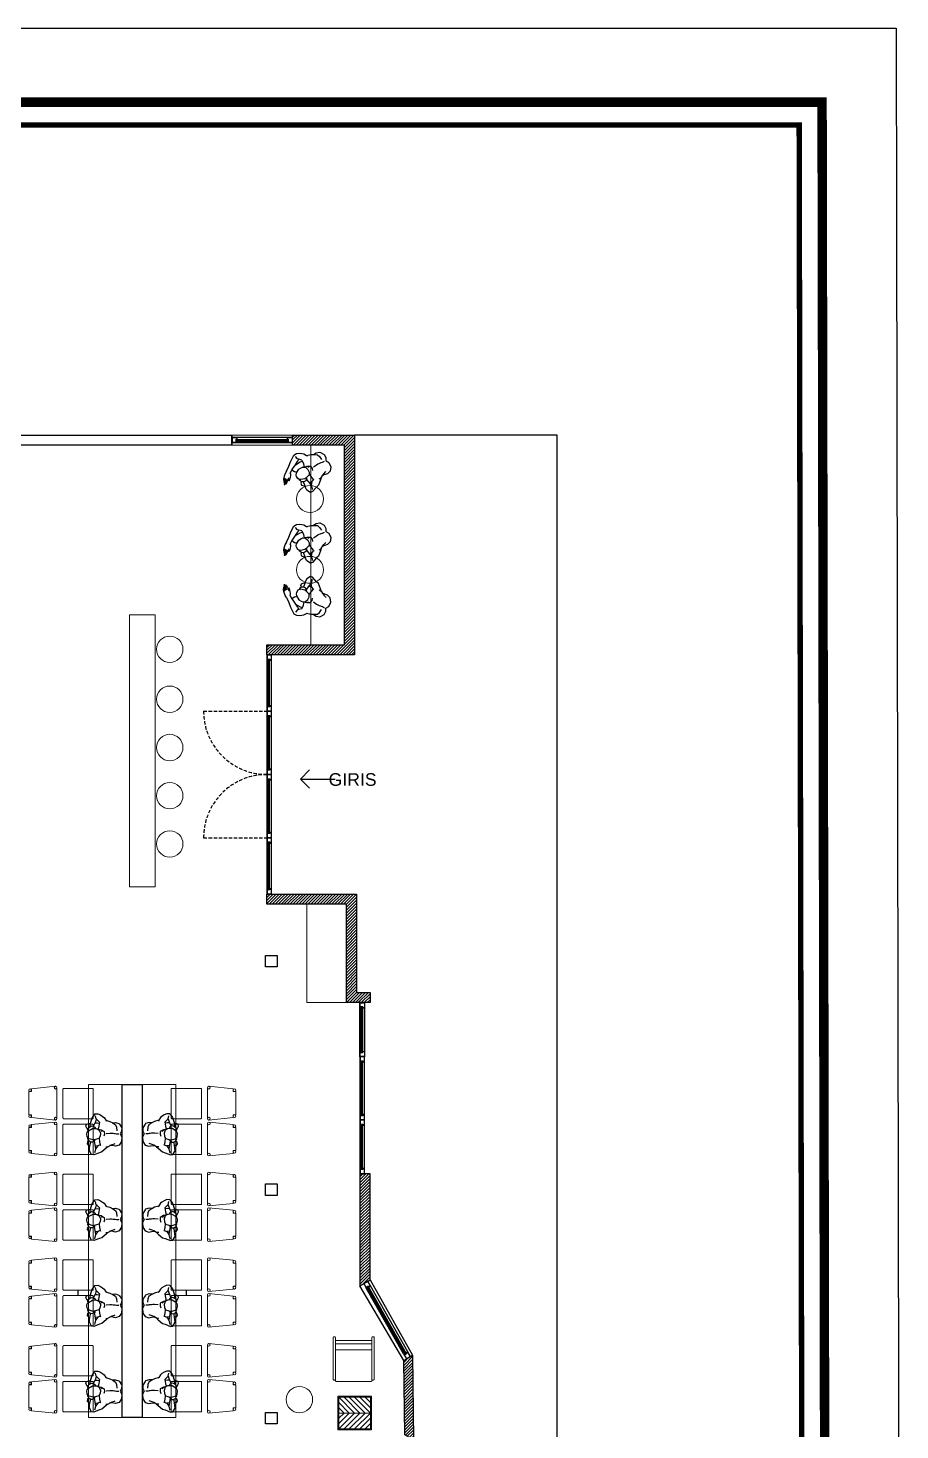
# Model space of a CAD drawing. Header units: centimetres. Extents: x 131563 to 145359, y 24878 to 28066.
# Drawn here: x 136981 to 138275, y 25986 to 28066 of the extents above; entities that cross this region are included whole.
import ezdxf

# ---------------------------------------------------------------- set-up
doc = ezdxf.new("R2010")
doc.units = ezdxf.units.CM
doc.header["$LTSCALE"] = 10
doc.header["$MEASUREMENT"] = 0
doc.linetypes.add('DASHED', pattern=[0.75, 0.5, -0.25])
for name, color, linetype in [('141125_RT1$0$xref_4_vitrin_kaplama$0$2DCAM', 4, 'Continuous'), ('141125_RT1$0$xref_4_vitrin_kaplama$0$2DKONST2', 253, 'Continuous'), ('LP-DIMENSION_INT_100', 51, 'Continuous'), ('S2000-002 Çizgi', 7, 'Continuous'), ('SD-YAZI', 233, 'Continuous'), ('wall', 255, 'Continuous')]:
    doc.layers.add(name, color=color, linetype=linetype)
for name, color, linetype, lineweight in [('ARK_AHŞAP', 45, 'Continuous', 15), ('ARK_METAL', 252, 'Continuous', 15), ('Auto-Antet', 7, 'Continuous', 18), ('tefriş', 45, 'Continuous', 18)]:
    doc.layers.add(name, color=color, linetype=linetype, lineweight=lineweight)
doc.styles.get("Standard").update_dxf_attribs({"font": 'arial.ttf'})
pattern_1 = [(45, (7891.8614, 0), (-2.20970869, 2.20970869), [])]

# ---------------------------------------------------------------- blocks, each defined once
blk = doc.blocks.new('insanplanoturan2')
for p, q in [((-4.3, 28), (-8.1, 30.2)), ((-1.5, 25.7), (-5.3, 20.4)), ((-3.6, 26.9), (-4.3, 28)), ((1.1, 27.4), (-1.5, 25.7)), ((3.3, 27.8), (1.1, 27.4)), ((7, 27.1), (3.3, 27.8)), ((8.6, 26), (7, 27.1)), ((10.1, 23.6), (8.6, 26)), ((10.2, 25.9), (9.3, 25.7)), ((9.3, 25.7), (9.6, 24.5)), ((11.4, 17.6), (10.1, 23.6)), ((11.6, 25.2), (10.2, 25.9)), ((13.4, 24.1), (11.6, 25.2)), ((13.2, 24.2), (15, 25.8)), ((15, 20.9), (13.4, 24.1)), ((14.5, 17.8), (15, 20.9)), ((16.3, 21.5), (14.7, 21.5)), ((15, 25.8), (17.9, 26.1)), ((15, 20.9), (15, 20.9)), ((20.1, 21.8), (16.3, 21.5)), ((17.9, 26.1), (20.4, 23.5)), ((23.7, 22.2), (20.1, 21.8)), ((20.4, 23.5), (20.2, 21.8)), ((27.8, 21.9), (23.7, 22.2)), ((33.1, 18.4), (27.8, 21.9)), ((-27.3, 18.7), (-27.9, 14.4)), ((-27.9, 14.4), (-26.5, 10.2)), ((-27.3, 18.7), (-27.3, 18.7)), ((-26.5, 10.2), (-24.7, 7)), ((-24.7, 7), (-23.1, 4.5)), ((-20, 15.9), (-24.5, 17.3)), ((-23.1, 4.5), (-19.4, 1.7)), ((-18.8, 14.3), (-20, 15.9)), ((-19.4, 1.7), (-18.3, 0.6)), ((-19.3, 1.6), (-18, -4.7)), ((-15.7, 10.7), (-18.8, 14.3)), ((-15.7, 10.7), (-9.9, 11)), ((-14, 17.3), (-14.4, 14.2)), ((-14.4, 14.2), (-14.1, 10.9)), ((-9.9, 11), (-5.1, 11.6)), ((-5.3, 20.4), (-5.8, 16.4)), ((-5.8, 16.4), (-5.8, 13.5)), ((-5.8, 14.5), (-5.5, 12.7)), ((-5.8, 13.5), (-4.1, 10.1)), ((-5.5, 12.7), (-4.9, 10.3)), ((-4.9, 10.3), (-4.5, 7.8)), ((-4.5, 7.8), (-2.1, 5.5)), ((-4.5, 7.8), (-4.5, 7.3)), ((-4.5, 7.3), (-2.4, 2.5)), ((-4.1, 10.1), (0.4, 8)), ((-2.4, 2.5), (1.6, 1.8)), ((0.4, 8), (4.7, 8.1)), ((1.6, 1.8), (4.6, 2.7)), ((4.7, 8.1), (8.4, 9.4)), ((8.3, 9.1), (13.3, 8.1)), ((8.4, 9.4), (11, 16.1)), ((11.4, 15), (10.6, 15.2)), ((11, 16.1), (11.4, 17.6)), ((11.4, 15), (12.6, 15.8)), ((12.6, 15.8), (13, 16.7)), ((12.9, 16.1), (20.7, 13.9)), ((13, 16.7), (14.5, 17.8)), ((13.3, 8.1), (17.6, 6.8)), ((17.6, 6.8), (19.3, 10.2)), ((17.6, 6.8), (18.6, 6.3)), ((19.3, 14.3), (19.3, 10.2)), ((19.3, 10.2), (24.2, 13.1)), ((20.7, 13.9), (24.2, 13.1)), ((22, -2.6), (28, 3.2)), ((24.2, 13.1), (28.6, 13.7)), ((28, 3.2), (29.4, 7)), ((28.6, 13.7), (30.4, 14.2)), ((29.4, 7), (33.3, 14.9)), ((33.3, 14.9), (33.1, 18.4)), ((-18, -4.7), (-16.2, -9.1)), ((-16.6, -8.2), (-17.3, -12.8)), ((-17.3, -12.8), (-16.1, -18.2)), ((-16.2, -9.1), (-14, -13.4)), ((-16.1, -18.2), (-15.3, -19.1)), ((-15.3, -19.1), (-10.3, -23)), ((-14, -13.4), (-10.4, -15.1)), ((-10.4, -15.1), (-5.2, -16.3)), ((-0.8, -6.1), (-1.2, -8.6)), ((-1.2, -8.6), (-1, -10.8)), ((-1, -10.8), (-1, -12.7)), ((-1, -12.7), (-1, -14.1)), ((-1, -14.1), (-0.7, -15.8)), ((-0.7, -15.8), (-1, -19.2)), ((0.1, -0.8), (-0.8, -6.1)), ((14.2, -14.2), (13.8, -15.3)), ((15.6, -11.1), (14.2, -14.2)), ((16.8, -8.8), (15.6, -11.1)), ((15.7, -21.3), (17.9, -16.1)), ((19.5, -4.9), (16.8, -8.8)), ((17.2, -10.3), (17.5, -7.8)), ((17.9, -16.1), (17.2, -10.3)), ((20, -1.6), (19.5, -4.9)), ((19.5, -4.9), (22, -2.6)), ((-10.3, -23), (-5, -23.1)), ((-5, -23.1), (-1.2, -21.4)), ((-1.2, -21.4), (3.1, -24.4)), ((3.1, -24.4), (10.1, -24.5)), ((10.1, -24.5), (15.7, -21.3))]:
    blk.add_line(p, q)
for points in [[(-27.3, 18.7), (-21.8, 22.3), (-14.1, 24.1), (-7.3, 24.6)], [(-8.1, 30.2), (-10.9, 29.7), (-12.2, 26.3), (-12.6, 24.2)], [(-1.5, 25.7), (-2.5, 27), (-5.4, 26.7), (-7.3, 24.6), (-9.2, 21.9), (-8.9, 19.2), (-7.3, 16.5), (-5.8, 16.4)], [(-20, 15.9), (-15.5, 16.7), (-9.5, 19.1), (-8.9, 19.2)]]:
    blk.add_lwpolyline(points)
blk = doc.blocks.new('xccxc')
at = {"rotation": 180}
blk.add_blockref('insanplanoturan2', (220488.9, -31825.1), dxfattribs=at)
blk = doc.blocks.new('dada')
for p, q in [((219967.8, -31810.1), (219965.6, -31815.3)), ((219965.6, -31815.3), (219966.3, -31821)), ((219973.4, -31806.9), (219967.8, -31810.1)), ((219967.9, -31820.3), (219969.4, -31817.1)), ((219969.4, -31817.1), (219969.8, -31816.1)), ((219980.5, -31807), (219973.4, -31806.9)), ((219984.7, -31810), (219980.5, -31807)), ((219984.3, -31815.6), (219984.6, -31812.1)), ((219984.6, -31817.3), (219984.3, -31815.6)), ((219984.6, -31818.7), (219984.6, -31817.3)), ((219984.6, -31820.5), (219984.6, -31818.7)), ((219988.6, -31808.2), (219984.7, -31810)), ((219993.9, -31808.4), (219988.6, -31808.2)), ((219994, -31816.3), (219988.8, -31815.1)), ((219998.9, -31812.3), (219993.9, -31808.4)), ((219997.6, -31817.9), (219994, -31816.3)), ((219999.7, -31822.2), (219997.6, -31817.9)), ((219999.7, -31813.2), (219998.9, -31812.3)), ((220000.9, -31818.5), (219999.7, -31813.2)), ((220000.2, -31823.1), (220000.9, -31818.5)), ((219954.2, -31838.4), (219950.3, -31846.2)), ((219955.5, -31834.6), (219954.2, -31838.4)), ((219961.5, -31828.8), (219955.5, -31834.6)), ((219964.1, -31826.5), (219961.5, -31828.8)), ((219963.6, -31829.8), (219964.1, -31826.5)), ((219964.1, -31826.5), (219966.7, -31822.6)), ((219965.9, -31838.1), (219964.3, -31841.6)), ((219965.9, -31838.1), (219965, -31837.7)), ((219970.3, -31839.5), (219965.9, -31838.1)), ((219966.3, -31821), (219966.1, -31823.5)), ((219966.7, -31822.6), (219967.9, -31820.3)), ((219975.3, -31840.4), (219970.3, -31839.5)), ((219978.8, -31839.4), (219975.1, -31840.7)), ((219983.2, -31839.4), (219978.8, -31839.4)), ((219982, -31833.1), (219978.9, -31834)), ((219985.9, -31833.9), (219982, -31833.1)), ((219987.6, -31841.5), (219983.2, -31839.4)), ((219983.4, -31830.6), (219984.4, -31825.3)), ((219984.4, -31825.3), (219984.7, -31822.8)), ((219984.7, -31822.8), (219984.6, -31820.5)), ((219988.1, -31839.2), (219985.7, -31836.9)), ((219988, -31838.6), (219985.9, -31833.9)), ((219988.1, -31839.2), (219988, -31838.6)), ((219988.5, -31841.6), (219988.1, -31839.2)), ((220001.6, -31826.6), (219999.7, -31822.2)), ((220002.8, -31833), (220001.6, -31826.6)), ((220002.9, -31833.1), (220001.9, -31831.9)), ((220006.7, -31835.8), (220002.9, -31833.1)), ((220008.3, -31838.4), (220006.7, -31835.8)), ((220010.1, -31841.6), (220008.3, -31838.4)), ((219950.3, -31846.2), (219950.4, -31849.8)), ((219950.4, -31849.8), (219955.8, -31853.3)), ((219954.9, -31845.1), (219953.1, -31845.6)), ((219959.4, -31844.5), (219954.9, -31845.1)), ((219955.8, -31853.3), (219959.9, -31853.5)), ((219964.3, -31841.6), (219959.4, -31844.5)), ((219962.8, -31845.2), (219959.4, -31844.5)), ((219959.9, -31853.5), (219963.5, -31853.2)), ((219970.6, -31847.5), (219962.8, -31845.2)), ((219963.2, -31854.8), (219963.4, -31853.2)), ((219965.6, -31857.5), (219963.2, -31854.8)), ((219963.5, -31853.2), (219967.3, -31852.8)), ((219964.2, -31845.6), (219964.3, -31841.6)), ((219968.5, -31857.1), (219965.6, -31857.5)), ((219967.3, -31852.8), (219968.8, -31852.9)), ((219970.3, -31855.5), (219968.5, -31857.1)), ((219969.1, -31849.2), (219968.6, -31852.2)), ((219968.6, -31852.2), (219970.2, -31855.4)), ((219968.6, -31852.2), (219968.6, -31852.2)), ((219970.6, -31848), (219969.1, -31849.2)), ((219970.2, -31855.4), (219972, -31856.6)), ((219971, -31847.2), (219970.6, -31848)), ((219972.2, -31846.3), (219971, -31847.2)), ((219972, -31856.6), (219973.4, -31857.2)), ((219972.2, -31846.3), (219972.9, -31846.5)), ((219972.6, -31847.5), (219972.2, -31849)), ((219972.2, -31849), (219973.4, -31855)), ((219975.1, -31840.7), (219972.6, -31847.5)), ((219973.4, -31855), (219974.9, -31857.4)), ((219973.4, -31857.2), (219974.3, -31857.1)), ((219974.3, -31857.1), (219974, -31855.9)), ((219974.9, -31857.4), (219976.6, -31858.5)), ((219976.6, -31858.5), (219980.3, -31859.2)), ((219980.3, -31859.2), (219982.4, -31858.8)), ((219982.4, -31858.8), (219985.1, -31857.1)), ((219985.1, -31857.1), (219988.9, -31851.8)), ((219985.8, -31856.2), (219987.9, -31859.4)), ((219989.4, -31844.9), (219987.6, -31841.5)), ((219987.9, -31859.4), (219991.6, -31861.6)), ((219989.1, -31844.1), (219988.5, -31841.6)), ((219993.5, -31842.3), (219988.6, -31843)), ((219988.9, -31851.8), (219989.4, -31847.8)), ((219989.4, -31845.9), (219989.1, -31844.1)), ((219989.4, -31847.8), (219989.4, -31844.9)), ((219991.6, -31861.6), (219993.2, -31859.7)), ((219993.2, -31859.7), (219997, -31853.7)), ((219999.3, -31842.1), (219993.5, -31842.3)), ((219997, -31853.7), (219997.9, -31845.6)), ((219997, -31853.7), (220000, -31849)), ((219997.9, -31845.6), (219997.6, -31842.2)), ((219998.7, -31863.7), (220003.7, -31858.5)), ((219999.3, -31842.1), (220002.3, -31845.7)), ((220000, -31849), (220002.3, -31845.7)), ((220002.3, -31845.7), (220003.5, -31847.3)), ((220003.5, -31847.3), (220008, -31848.7)), ((220003.7, -31858.5), (220007.4, -31854.5)), ((220007.4, -31854.5), (220010.8, -31850.1)), ((220011.5, -31845.8), (220010.1, -31841.6)), ((220010.8, -31850.1), (220011.5, -31845.8)), ((220010.8, -31850.1), (220010.8, -31850.1)), ((219976.3, -31878.1), (219976.7, -31876.9)), ((219976.4, -31878.4), (219976.3, -31878.1)), ((219976.8, -31878.5), (219976.4, -31878.4)), ((219976.5, -31879.8), (219978.1, -31877.9)), ((219976.6, -31880.4), (219976.5, -31879.8)), ((219976.9, -31880.6), (219976.6, -31880.4)), ((219976.7, -31876.9), (219977.5, -31876.1)), ((219977.9, -31877.8), (219976.8, -31878.5)), ((219979.2, -31879.3), (219976.9, -31880.6)), ((219977.5, -31876.1), (219978.5, -31875)), ((219978.7, -31877), (219977.9, -31877.8)), ((219978.1, -31877.9), (219979, -31877.2)), ((219978.5, -31875), (219979.2, -31874.4)), ((219980.1, -31875.8), (219978.7, -31877)), ((219980.1, -31870.4), (219978.8, -31871.8)), ((219978.8, -31871.8), (219978.9, -31872.1)), ((219978.9, -31872.1), (219979.2, -31872.2)), ((219979, -31877.2), (219980.3, -31876.2)), ((219979.2, -31872.2), (219981.2, -31871.8)), ((219979.2, -31874.4), (219980.3, -31873.4)), ((219981, -31877.7), (219979.2, -31879.3)), ((219981.2, -31878.6), (219979.2, -31879.3)), ((219979.4, -31879.5), (219979.2, -31879.3)), ((219981, -31879.2), (219979.4, -31879.5)), ((219981, -31869.8), (219980.1, -31870.4)), ((219982.1, -31874.4), (219980.1, -31875.8)), ((219980.3, -31873.4), (219981.5, -31872.2)), ((219980.3, -31876.2), (219981.3, -31875.3)), ((219983.2, -31868.1), (219981, -31869.8)), ((219982.2, -31876.8), (219981, -31877.7)), ((219984.3, -31878.3), (219981, -31879.2)), ((219981.2, -31871.8), (219982.2, -31871.3)), ((219983.5, -31877.4), (219981.2, -31878.6)), ((219981.3, -31875.3), (219982.2, -31874.6)), ((219981.5, -31872.2), (219982.2, -31871.3)), ((219982.2, -31874.6), (219982.1, -31874.4)), ((219982.2, -31871.3), (219982.7, -31870.2)), ((219982.2, -31874.6), (219983.9, -31875.9)), ((219982.2, -31876.8), (219983.9, -31875.9)), ((219984.9, -31866.8), (219983.2, -31868.1)), ((219985.2, -31876.8), (219983.5, -31877.4)), ((219983.9, -31875.9), (219986.7, -31877.1)), ((219986.7, -31877.1), (219984.3, -31878.3)), ((219986.8, -31865.9), (219984.9, -31866.8)), ((219986, -31876.8), (219985.2, -31876.8)), ((219987.9, -31875.9), (219986.7, -31877.1)), ((219988.6, -31865.9), (219986.8, -31865.9)), ((219991.2, -31872.7), (219987.9, -31875.9)), ((219988.6, -31865.9), (219991.6, -31861.6)), ((219993.3, -31869.5), (219991.2, -31872.7)), ((219993.3, -31869.5), (219998.7, -31863.7))]:
    blk.add_line(p, q)

msp = doc.modelspace()

# ---------------------------------------------------------------- hatches: boundary and pattern name
at = {"layer": 'LP-DIMENSION_INT_100'}
h = msp.add_hatch(dxfattribs=at)
h.set_pattern_fill('ANSI31', color=252, scale=25)
h.set_pattern_definition(pattern_1)
h.paths.add_polyline_path([(137373.6, 27447.2), (137373.6, 27462.2), (137465.6, 27462.2), (137465.6, 27136.2), (137335.6, 27136.2), (137335.6, 27151.2), (137450.6, 27151.2), (137450.6, 27447.2)])
h = msp.add_hatch(dxfattribs=at)
h.set_pattern_fill('ANSI31', color=252, scale=25)
h.set_pattern_definition(pattern_1)
h.paths.add_polyline_path([(137335.6, 26781.2), (137468.6, 26781.2), (137468.6, 26635.2), (137488.6, 26635.2), (137488.6, 26620.2), (137453.6, 26620.2), (137453.6, 26766.2), (137335.6, 26766.2)])
h = msp.add_hatch(dxfattribs=at)
h.set_pattern_fill('ANSI31', color=252, scale=25)
h.set_pattern_definition(pattern_1)
h.paths.add_polyline_path([(137488.6, 26366.2), (137473.6, 26366.2), (137473.6, 26200.2), (137488.6, 26209)])
h = msp.add_hatch(dxfattribs=at)
h.set_pattern_fill('ANSI31', color=252, scale=25)
h.set_pattern_definition(pattern_1)
h.paths.add_polyline_path([(137540.1, 25979), (137539, 26089.5), (137551.8, 26097.2), (137553.2, 25971.7)])

# ---------------------------------------------------------------- linework, layer by layer
for p, q in [((137055.4, 26185.6, 0), (137055.4, 26193.6, 0)), ((137216.1, 26185.6, 0), (137216.1, 26193.6, 0))]:
    msp.add_line(p, q)
msp.add_lwpolyline([(135105.2, 28066), (138269.5, 28066), (138275.1, 24878.1), (135110.8, 24878.1)], close=True)
at = {"layer": '141125_RT1$0$xref_4_vitrin_kaplama$0$2DCAM'}
for p, q in [((137365.6, 27458.4), (137291.6, 27458.4)), ((137291.9, 27451.4), (137365.3, 27451.4)), ((137335.6, 27127.9), (137335.6, 27061)), ((137342.6, 27060.7), (137342.6, 27128.2)), ((137335.6, 27044.4), (137335.6, 26967)), ((137342.6, 26966.7), (137342.6, 27044.7)), ((137335.6, 26950.4), (137335.6, 26873)), ((137342.6, 26872.7), (137342.6, 26950.7)), ((137335.6, 26856.6), (137335.6, 26789.5)), ((137342.6, 26789.2), (137342.6, 26856.9)), ((137473.6, 26548.2), (137473.6, 26611.9)), ((137480.6, 26612.2), (137480.6, 26547.9)), ((137473.6, 26531.9), (137473.6, 26454.5)), ((137480.6, 26454.2), (137480.6, 26532.2)), ((137473.6, 26438.1), (137473.6, 26374.5)), ((137480.6, 26374.2), (137480.6, 26438.4)), ((137538.5, 26099), (137483.1, 26196.9)), ((137544.8, 26102.2), (137489.3, 26200.1))]:
    msp.add_line(p, q, dxfattribs=at)
for points in [[(137367, 27455.1), (137290.2, 27455.1)], [(137290.2, 27452.9), (137291.2, 27452.9), (137291.2, 27454.5), (137290.2, 27454.5)], [(137290.2, 27454.5), (137367, 27454.5)], [(137367, 27452.3), (137290.2, 27452.3), (137290.2, 27452.9), (137367, 27452.9)], [(137367, 27454.5), (137366, 27454.5), (137366, 27452.9), (137367, 27452.9)], [(137336.5, 27059.3), (137336.5, 27129.6), (137337.1, 27129.6), (137337.1, 27060.3)], [(137337.1, 27129.6), (137337.1, 27128.6), (137338.7, 27128.6), (137338.7, 27129.6)], [(137338.7, 27129.6), (137338.7, 27060.3)], [(137339.3, 27059.3), (137339.3, 27129.6)], [(137338.7, 27086.2), (137338.7, 27087.2), (137337.1, 27087.2), (137337.1, 27086.2)], [(137338.7, 27059.3), (137338.7, 27060.3), (137337.1, 27060.3), (137337.1, 27059.3)], [(137336.5, 26965.3), (137336.5, 27046.1), (137337.1, 27046.1), (137337.1, 26965.3)], [(137337.1, 27046.1), (137337.1, 27045.1), (137338.7, 27045.1), (137338.7, 27046.1)], [(137338.7, 27046.1), (137338.7, 26965.3)], [(137339.3, 26965.3), (137339.3, 27046.1)], [(137338.7, 26965.3), (137338.7, 26966.3), (137337.1, 26966.3), (137337.1, 26965.3)], [(137336.5, 26871.3), (137336.5, 26952.1), (137337.1, 26952.1), (137337.1, 26871.3)], [(137337.1, 26952.1), (137337.1, 26951.1), (137338.7, 26951.1), (137338.7, 26952.1)], [(137338.7, 26952.1), (137338.7, 26871.3)], [(137339.3, 26871.3), (137339.3, 26952.1)], [(137338.7, 26871.3), (137338.7, 26872.3), (137337.1, 26872.3), (137337.1, 26871.3)], [(137336.5, 26787.8), (137336.5, 26858.3), (137337.1, 26858.3), (137337.1, 26787.8)], [(137337.1, 26858.3), (137337.1, 26857.3), (137338.7, 26857.3), (137338.7, 26858.3)], [(137338.7, 26858.3), (137338.7, 26787.8)], [(137339.3, 26787.8), (137339.3, 26858.3)], [(137338.7, 26787.8), (137338.7, 26788.8), (137337.1, 26788.8), (137337.1, 26787.8)], [(137474.5, 26613.6), (137474.5, 26546.5), (137475.1, 26546.5), (137475.1, 26613.6)], [(137476.7, 26613.6), (137476.7, 26612.6), (137475.1, 26612.6), (137475.1, 26613.6)], [(137476.7, 26546.5), (137476.7, 26613.6)], [(137477.3, 26613.6), (137477.3, 26546.5)], [(137475.1, 26546.5), (137475.1, 26547.5), (137476.7, 26547.5), (137476.7, 26546.5)], [(137474.5, 26452.8), (137474.5, 26533.6), (137475.1, 26533.6), (137475.1, 26452.8)], [(137475.1, 26533.6), (137475.1, 26532.6), (137476.7, 26532.6), (137476.7, 26533.6)], [(137476.7, 26533.6), (137476.7, 26452.8)], [(137477.3, 26452.8), (137477.3, 26533.6)], [(137476.7, 26452.8), (137476.7, 26453.8), (137475.1, 26453.8), (137475.1, 26452.8)], [(137474.5, 26372.8), (137474.5, 26439.8), (137475.1, 26439.8), (137475.1, 26372.8)], [(137475.1, 26439.8), (137475.1, 26438.8), (137476.7, 26438.8), (137476.7, 26439.8)], [(137476.7, 26439.8), (137476.7, 26372.8)], [(137477.3, 26372.8), (137477.3, 26439.8)], [(137476.7, 26372.8), (137476.7, 26373.8), (137475.1, 26373.8), (137475.1, 26372.8)], [(137540.1, 26097.9), (137483.3, 26198.3), (137483.8, 26198.6), (137540.7, 26098.2)], [(137483.8, 26198.6), (137484.3, 26197.7), (137485.7, 26198.5), (137485.2, 26199.4)], [(137485.2, 26199.4), (137542, 26099)], [(137542.6, 26099.3), (137485.7, 26199.7)], [(137542, 26099), (137541.6, 26099.9), (137540.2, 26099.1), (137540.7, 26098.2)]]:
    msp.add_lwpolyline(points, dxfattribs=at)
at = {"layer": '141125_RT1$0$xref_4_vitrin_kaplama$0$2DKONST2'}
for points in [[(137290.2, 27451.9), (137290.2, 27455.7), (137291.6, 27455.7), (137291.6, 27458.4), (137284.6, 27458.4), (137284.6, 27458.4), (137283.6, 27458.4), (137283.6, 27451.9), (137283.6, 27451.9), (137283.6, 27451.4), (137291.9, 27451.4), (137291.9, 27451.9)], [(137289.9, 27451.7), (137289.9, 27456), (137291.3, 27456), (137291.3, 27458.2), (137284.8, 27458.2), (137284.8, 27458.2), (137283.8, 27458.2), (137283.8, 27451.7)], [(137372.6, 27451.4), (137373.6, 27451.4), (137373.6, 27457.9), (137373.6, 27457.9), (137373.6, 27458.4), (137365.6, 27458.4), (137365.6, 27455.7), (137367, 27455.7), (137367, 27451.9), (137365.3, 27451.9), (137365.3, 27451.4), (137372.6, 27451.4)], [(137372.3, 27451.7), (137373.3, 27451.7), (137373.3, 27458.2), (137365.8, 27458.2), (137365.8, 27456), (137367.2, 27456), (137367.2, 27451.7), (137372.3, 27451.7)], [(137336.1, 27129.6), (137339.9, 27129.6), (137339.9, 27128.2), (137342.6, 27128.2), (137342.6, 27135.2), (137342.6, 27135.2), (137342.6, 27136.2), (137336.1, 27136.2), (137336.1, 27136.2), (137335.6, 27136.2), (137335.6, 27127.9), (137336.1, 27127.9)], [(137335.8, 27129.8), (137340.1, 27129.8), (137340.1, 27128.4), (137342.3, 27128.4), (137342.3, 27134.9), (137342.3, 27134.9), (137342.3, 27135.9), (137335.8, 27135.9)], [(137335.6, 27053.7), (137335.6, 27052.7), (137342.1, 27052.7), (137342.1, 27052.7), (137342.6, 27052.7), (137342.6, 27060.7), (137339.9, 27060.7), (137339.9, 27059.3), (137336.1, 27059.3), (137336.1, 27061), (137335.6, 27061), (137335.6, 27053.7)], [(137335.8, 27053.9), (137335.8, 27052.9), (137342.3, 27052.9), (137342.3, 27060.4), (137340.1, 27060.4), (137340.1, 27059), (137335.8, 27059), (137335.8, 27053.9)], [(137336.1, 27046.1), (137339.9, 27046.1), (137339.9, 27044.7), (137342.6, 27044.7), (137342.6, 27051.7), (137342.6, 27051.7), (137342.6, 27052.7), (137336.1, 27052.7), (137336.1, 27052.7), (137335.6, 27052.7), (137335.6, 27044.4), (137336.1, 27044.4)], [(137335.8, 27046.3), (137340.1, 27046.3), (137340.1, 27044.9), (137342.3, 27044.9), (137342.3, 27051.4), (137342.3, 27051.4), (137342.3, 27052.4), (137335.8, 27052.4)], [(137335.6, 26959.7), (137335.6, 26958.7), (137342.1, 26958.7), (137342.1, 26958.7), (137342.6, 26958.7), (137342.6, 26966.7), (137339.9, 26966.7), (137339.9, 26965.3), (137336.1, 26965.3), (137336.1, 26967), (137335.6, 26967), (137335.6, 26959.7)], [(137336.1, 26952.1), (137339.9, 26952.1), (137339.9, 26950.7), (137342.6, 26950.7), (137342.6, 26957.7), (137342.6, 26957.7), (137342.6, 26958.7), (137336.1, 26958.7), (137336.1, 26958.7), (137335.6, 26958.7), (137335.6, 26950.4), (137336.1, 26950.4)], [(137335.8, 26959.9), (137335.8, 26958.9), (137342.3, 26958.9), (137342.3, 26966.4), (137340.1, 26966.4), (137340.1, 26965), (137335.8, 26965), (137335.8, 26959.9)], [(137335.8, 26952.3), (137340.1, 26952.3), (137340.1, 26950.9), (137342.3, 26950.9), (137342.3, 26957.4), (137342.3, 26957.4), (137342.3, 26958.4), (137335.8, 26958.4)], [(137335.6, 26865.7), (137335.6, 26864.7), (137342.1, 26864.7), (137342.1, 26864.7), (137342.6, 26864.7), (137342.6, 26872.7), (137339.9, 26872.7), (137339.9, 26871.3), (137336.1, 26871.3), (137336.1, 26873), (137335.6, 26873), (137335.6, 26865.7)], [(137335.8, 26865.9), (137335.8, 26864.9), (137342.3, 26864.9), (137342.3, 26872.4), (137340.1, 26872.4), (137340.1, 26871), (137335.8, 26871), (137335.8, 26865.9)], [(137336.1, 26858.3), (137339.9, 26858.3), (137339.9, 26856.9), (137342.6, 26856.9), (137342.6, 26863.9), (137342.6, 26863.9), (137342.6, 26864.9), (137336.1, 26864.9), (137336.1, 26864.9), (137335.6, 26864.9), (137335.6, 26856.6), (137336.1, 26856.6)], [(137335.8, 26858.6), (137340.1, 26858.6), (137340.1, 26857.2), (137342.3, 26857.2), (137342.3, 26863.7), (137342.3, 26863.7), (137342.3, 26864.7), (137335.8, 26864.7)], [(137335.6, 26782.2), (137335.6, 26781.2), (137342.1, 26781.2), (137342.1, 26781.2), (137342.6, 26781.2), (137342.6, 26789.2), (137339.9, 26789.2), (137339.9, 26787.8), (137336.1, 26787.8), (137336.1, 26789.5), (137335.6, 26789.5), (137335.6, 26782.2)], [(137335.8, 26782.4), (137335.8, 26781.4), (137342.3, 26781.4), (137342.3, 26788.9), (137340.1, 26788.9), (137340.1, 26787.5), (137335.8, 26787.5), (137335.8, 26782.4)], [(137473.6, 26619.2), (137473.6, 26620.2), (137480.1, 26620.2), (137480.1, 26620.2), (137480.6, 26620.2), (137480.6, 26612.2), (137477.9, 26612.2), (137477.9, 26613.6), (137474.1, 26613.6), (137474.1, 26611.9), (137473.6, 26611.9), (137473.6, 26619.2)], [(137473.8, 26618.9), (137473.8, 26619.9), (137480.3, 26619.9), (137480.3, 26612.4), (137478.1, 26612.4), (137478.1, 26613.8), (137473.8, 26613.8), (137473.8, 26618.9)], [(137474.1, 26546.5), (137477.9, 26546.5), (137477.9, 26547.9), (137480.6, 26547.9), (137480.6, 26540.9), (137480.6, 26540.9), (137480.6, 26539.9), (137474.1, 26539.9), (137474.1, 26539.9), (137473.6, 26539.9), (137473.6, 26548.2), (137474.1, 26548.2)], [(137474.1, 26533.6), (137477.9, 26533.6), (137477.9, 26532.2), (137480.6, 26532.2), (137480.6, 26539.2), (137480.6, 26539.2), (137480.6, 26540.2), (137474.1, 26540.2), (137474.1, 26540.2), (137473.6, 26540.2), (137473.6, 26531.9), (137474.1, 26531.9)], [(137473.8, 26546.3), (137478.1, 26546.3), (137478.1, 26547.7), (137480.3, 26547.7), (137480.3, 26541.2), (137480.3, 26541.2), (137480.3, 26540.2), (137473.8, 26540.2)], [(137473.8, 26533.8), (137478.1, 26533.8), (137478.1, 26532.4), (137480.3, 26532.4), (137480.3, 26538.9), (137480.3, 26538.9), (137480.3, 26539.9), (137473.8, 26539.9)], [(137473.6, 26447.2), (137473.6, 26446.2), (137480.1, 26446.2), (137480.1, 26446.2), (137480.6, 26446.2), (137480.6, 26454.2), (137477.9, 26454.2), (137477.9, 26452.8), (137474.1, 26452.8), (137474.1, 26454.5), (137473.6, 26454.5), (137473.6, 26447.2)], [(137473.8, 26447.4), (137473.8, 26446.4), (137480.3, 26446.4), (137480.3, 26453.9), (137478.1, 26453.9), (137478.1, 26452.5), (137473.8, 26452.5), (137473.8, 26447.4)], [(137474.1, 26439.8), (137477.9, 26439.8), (137477.9, 26438.4), (137480.6, 26438.4), (137480.6, 26445.4), (137480.6, 26445.4), (137480.6, 26446.4), (137474.1, 26446.4), (137474.1, 26446.4), (137473.6, 26446.4), (137473.6, 26438.1), (137474.1, 26438.1)], [(137473.8, 26440.1), (137478.1, 26440.1), (137478.1, 26438.7), (137480.3, 26438.7), (137480.3, 26445.2), (137480.3, 26445.2), (137480.3, 26446.2), (137473.8, 26446.2)], [(137473.6, 26367.2), (137473.6, 26366.2), (137480.1, 26366.2), (137480.1, 26366.2), (137480.6, 26366.2), (137480.6, 26374.2), (137477.9, 26374.2), (137477.9, 26372.8), (137474.1, 26372.8), (137474.1, 26374.5), (137473.6, 26374.5), (137473.6, 26367.2)], [(137473.8, 26367.4), (137473.8, 26366.4), (137480.3, 26366.4), (137480.3, 26373.9), (137478.1, 26373.9), (137478.1, 26372.5), (137473.8, 26372.5), (137473.8, 26367.4)], [(137483, 26198.1), (137486.3, 26200), (137487, 26198.8), (137489.3, 26200.1), (137485.9, 26206.2), (137485.9, 26206.2), (137485.4, 26207.1), (137479.7, 26203.9), (137479.7, 26203.9), (137479.3, 26203.6), (137483.4, 26196.4), (137483.8, 26196.6)], [(137482.6, 26198.2), (137486.4, 26200.3), (137487, 26199.1), (137489, 26200.2), (137485.8, 26205.9), (137485.8, 26205.9), (137485.3, 26206.7), (137479.6, 26203.5)], [(137542.1, 26092.6), (137542.6, 26091.8), (137548.2, 26094.9), (137548.2, 26094.9), (137548.7, 26095.2), (137544.8, 26102.2), (137542.4, 26100.8), (137543.1, 26099.6), (137539.8, 26097.8), (137538.9, 26099.2), (137538.5, 26099), (137542.1, 26092.6)], [(137542.2, 26093), (137542.7, 26092.1), (137548.3, 26095.3), (137544.7, 26101.8), (137542.7, 26100.7), (137543.4, 26099.5), (137539.7, 26097.4), (137542.2, 26093)]]:
    msp.add_lwpolyline(points, close=True, dxfattribs=at)
at = {"layer": '141125_RT1$0$xref_4_vitrin_kaplama$0$2DKONST2', "linetype": 'DASHED'}
for points in [[(137241.6, 27052.7), (137335.6, 27052.7)], [(137241.6, 26864.7), (137335.6, 26864.7)]]:
    msp.add_lwpolyline(points, dxfattribs=at)
for centre, start, end in [((137335.6, 27052.7), 180.0003, 270.0003), ((137335.6, 26864.7), 89.9997, 179.9997)]:
    msp.add_arc(centre, 94, start, end, dxfattribs=at)
at = {"layer": 'ARK_AHŞAP'}
for p, q in [((137070.9, 26498.7, 0), (137070.9, 26004.7, 0.7)), ((137200.5, 26498.7, 0), (137200.5, 26004.7, 0.7)), ((137433.9, 26061.4), (137433.9, 26123.7)), ((137433.9, 26061.4), (137433.9, 26123.7)), ((137434.9, 26124.7), (137436.4, 26124.7)), ((137434.9, 26124.7), (137436.4, 26124.7)), ((137437.4, 26061.4), (137437.4, 26123.7)), ((137437.4, 26061.4), (137437.4, 26123.7)), ((137491.4, 26061.4), (137491.4, 26123.7)), ((137493.9, 26124.7), (137492.4, 26124.7)), ((137494.9, 26061.4), (137494.9, 26123.7)), ((137434.9, 26060.4), (137436.4, 26060.4)), ((137434.9, 26060.4), (137436.4, 26060.4)), ((137493.9, 26060.4), (137492.4, 26060.4)), ((137465.6, 26011.4), (137442.2, 26034.8)), ((137457.8, 26011.4), (137442.2, 26027)), ((137457.8, 26011.4), (137442.2, 26027)), ((137442.2, 26019.2), (137450, 26011.4)), ((137442.2, 26019.2), (137450, 26011.4)), ((137473.5, 26011.4), (137450, 26034.8)), ((137481.3, 26011.4), (137457.8, 26034.8)), ((137489.1, 26011.4), (137465.6, 26034.8)), ((137489.1, 26019.2), (137473.5, 26034.8)), ((137489.1, 26027), (137481.3, 26034.8)), ((137489.1, 26019.2), (137481.3, 26027)), ((137489.1, 26011.4), (137442.2, 26011.4)), ((137465.6, 26011.4), (137442.2, 25987.9)), ((137457.8, 26011.4), (137442.2, 25995.8)), ((137442.2, 26003.6), (137450, 26011.4)), ((137457.8, 26011.4), (137442.2, 25995.8)), ((137442.2, 26003.6), (137450, 26011.4)), ((137473.5, 26011.4), (137450, 25987.9)), ((137481.3, 26011.4), (137457.8, 25987.9)), ((137489.1, 26011.4), (137465.6, 25987.9)), ((137489.1, 26003.6), (137473.5, 25987.9)), ((137489.1, 26003.6), (137481.3, 25995.8)), ((137489.1, 25995.8), (137481.3, 25987.9))]:
    msp.add_line(p, q, dxfattribs=at)
for points in [[(137131.8, 27195.4), (137169.7, 27195.4), (137169.7, 26792.2), (137131.8, 26792.2)], [(137453.6, 26620.2), (137394.6, 26620.2), (137394.6, 26766.2), (137453.6, 26766.2)], [(137070.9, 26004.7), (137120.9, 26004.7), (137120.9, 26498.7), (137070.9, 26498.7)], [(137200.5, 26004.7), (137150.5, 26004.7), (137150.5, 26498.7), (137200.5, 26498.7)], [(137440.6, 26036.4), (137440.6, 25986.4), (137490.6, 25986.4), (137490.6, 26036.4)], [(137442.2, 26034.8), (137442.2, 25987.9), (137489.1, 25987.9), (137489.1, 26034.8)]]:
    msp.add_lwpolyline(points, close=True, dxfattribs=at)
at = {"layer": 'ARK_AHŞAP', "elevation": 0}
for points in [[(137076.9, 26493.1), (137033.9, 26493.1, 0.414214), (137032.9, 26492.1), (137032.9, 26449.1, 0.414214), (137033.9, 26448.1), (137076.9, 26448.1, 0.414214), (137077.9, 26449.1), (137077.9, 26492.1, 0.414214)], [(137194.6, 26493.1), (137237.6, 26493.1, -0.414214), (137238.6, 26492.1), (137238.6, 26449.1, -0.414214), (137237.6, 26448.1), (137194.6, 26448.1, -0.414214), (137193.6, 26449.1), (137193.6, 26492.1, -0.414214)], [(137076.9, 26440), (137033.9, 26440, 0.414214), (137032.9, 26439), (137032.9, 26396, 0.414214), (137033.9, 26395), (137076.9, 26395, 0.414214), (137077.9, 26396), (137077.9, 26439, 0.414214)], [(137194.6, 26440), (137237.6, 26440, -0.414214), (137238.6, 26439), (137238.6, 26396, -0.414214), (137237.6, 26395), (137194.6, 26395, -0.414214), (137193.6, 26396), (137193.6, 26439, -0.414214)], [(137076.9, 26365.9), (137033.9, 26365.9, 0.414214), (137032.9, 26364.9), (137032.9, 26321.9, 0.414214), (137033.9, 26320.9), (137076.9, 26320.9, 0.414214), (137077.9, 26321.9), (137077.9, 26364.9, 0.414214)], [(137194.6, 26365.9), (137237.6, 26365.9, -0.414214), (137238.6, 26364.9), (137238.6, 26321.9, -0.414214), (137237.6, 26320.9), (137194.6, 26320.9, -0.414214), (137193.6, 26321.9), (137193.6, 26364.9, -0.414214)], [(137076.9, 26312.8), (137033.9, 26312.8, 0.414214), (137032.9, 26311.8), (137032.9, 26268.8, 0.414214), (137033.9, 26267.8), (137076.9, 26267.8, 0.414214), (137077.9, 26268.8), (137077.9, 26311.8, 0.414214)], [(137194.6, 26312.8), (137237.6, 26312.8, -0.414214), (137238.6, 26311.8), (137238.6, 26268.8, -0.414214), (137237.6, 26267.8), (137194.6, 26267.8, -0.414214), (137193.6, 26268.8), (137193.6, 26311.8, -0.414214)], [(137076.9, 26238.6), (137033.9, 26238.6, 0.414214), (137032.9, 26237.6), (137032.9, 26194.6, 0.414214), (137033.9, 26193.6), (137076.9, 26193.6, 0.414214), (137077.9, 26194.6), (137077.9, 26237.6, 0.414214)], [(137194.6, 26238.6), (137237.6, 26238.6, -0.414214), (137238.6, 26237.6), (137238.6, 26194.6, -0.414214), (137237.6, 26193.6), (137194.6, 26193.6, -0.414214), (137193.6, 26194.6), (137193.6, 26237.6, -0.414214)], [(137076.9, 26185.6), (137033.9, 26185.6, 0.414214), (137032.9, 26184.6), (137032.9, 26141.6, 0.414214), (137033.9, 26140.6), (137076.9, 26140.6, 0.414214), (137077.9, 26141.6), (137077.9, 26184.6, 0.414214)], [(137194.6, 26185.6), (137237.6, 26185.6, -0.414214), (137238.6, 26184.6), (137238.6, 26141.6, -0.414214), (137237.6, 26140.6), (137194.6, 26140.6, -0.414214), (137193.6, 26141.6), (137193.6, 26184.6, -0.414214)], [(137076.9, 26111.4), (137033.9, 26111.4, 0.414214), (137032.9, 26110.4), (137032.9, 26067.4, 0.414214), (137033.9, 26066.4), (137076.9, 26066.4, 0.414214), (137077.9, 26067.4), (137077.9, 26110.4, 0.414214)], [(137194.6, 26111.4), (137237.6, 26111.4, -0.414214), (137238.6, 26110.4), (137238.6, 26067.4, -0.414214), (137237.6, 26066.4), (137194.6, 26066.4, -0.414214), (137193.6, 26067.4), (137193.6, 26110.4, -0.414214)], [(137076.9, 26058.3), (137033.9, 26058.3, 0.414214), (137032.9, 26057.3), (137032.9, 26014.3, 0.414214), (137033.9, 26013.3), (137076.9, 26013.3, 0.414214), (137077.9, 26014.3), (137077.9, 26057.3, 0.414214)], [(137194.6, 26058.3), (137237.6, 26058.3, -0.414214), (137238.6, 26057.3), (137238.6, 26014.3, -0.414214), (137237.6, 26013.3), (137194.6, 26013.3, -0.414214), (137193.6, 26014.3), (137193.6, 26057.3, -0.414214)]]:
    msp.add_lwpolyline(points, format="xyb", close=True, dxfattribs=at)
at = {"layer": 'ARK_AHŞAP'}
for centre, radius in [((137191.4, 27144.4), 19.6), ((137191.4, 27070.3), 19.6), ((137191.4, 26998.7), 19.6), ((137191.4, 26927.2), 19.6), ((137191.4, 26855.6), 19.6), ((137022, 26494.1), 2), ((137249.4, 26494.1), 2), ((136984, 26490.3), 2), ((137287.4, 26490.3), 2), ((136984, 26451.9), 2), ((137287.4, 26451.9), 2), ((136984, 26437.2), 2), ((137022, 26448.1), 2), ((137022, 26441), 2), ((137249.4, 26448.1), 2), ((137249.4, 26441), 2), ((137287.4, 26437.2), 2), ((136984, 26398.8), 2), ((137022, 26395), 2), ((137022, 26395), 2), ((137249.4, 26395), 2), ((137249.4, 26395), 2), ((137287.4, 26398.8), 2), ((136984, 26363.1), 2), ((137022, 26366.9), 2), ((137249.4, 26366.9), 2), ((137287.4, 26363.1), 2), ((136984, 26324.7), 2), ((136984, 26310), 2), ((137022, 26320.9), 2), ((137022, 26313.8), 2), ((137249.4, 26320.9), 2), ((137249.4, 26313.8), 2), ((137287.4, 26324.7), 2), ((137287.4, 26310), 2), ((136984, 26271.6), 2), ((137022, 26267.8), 2), ((137022, 26267.8), 2), ((137249.4, 26267.8), 2), ((137249.4, 26267.8), 2), ((137287.4, 26271.6), 2), ((136984, 26235.8), 2), ((137022, 26239.6), 2), ((137249.4, 26239.6), 2), ((137287.4, 26235.8), 2), ((136984, 26197.4), 2), ((136984, 26182.8), 2), ((137022, 26193.6), 2), ((137022, 26186.6), 2), ((137249.4, 26193.6), 2), ((137249.4, 26186.6), 2), ((137287.4, 26197.4), 2), ((137287.4, 26182.8), 2), ((136984, 26144.4), 2), ((137022, 26140.6), 2), ((137022, 26140.6), 2), ((137249.4, 26140.6), 2), ((137249.4, 26140.6), 2), ((137287.4, 26144.4), 2), ((136984, 26108.6), 2), ((137022, 26112.4), 2), ((137249.4, 26112.4), 2), ((137287.4, 26108.6), 2), ((136984, 26070.2), 2), ((137022, 26066.4), 2), ((137022, 26059.3), 2), ((137249.4, 26066.4), 2), ((137249.4, 26059.3), 2), ((137287.4, 26070.2), 2), ((136984, 26055.5), 2), ((137287.4, 26055.5), 2), ((137383.8, 26031.3), 19.6), ((136984, 26017.1), 2), ((137287.4, 26017.1), 2), ((137022, 26013.3), 2), ((137022, 26013.3), 2), ((137249.4, 26013.3), 2), ((137249.4, 26013.3), 2)]:
    msp.add_circle(centre, radius, dxfattribs=at)
for centre, start, end in [((137434.9, 26123.7), 90, 180), ((137434.9, 26123.7), 90, 180), ((137436.4, 26123.7), 0, 90), ((137436.4, 26123.7), 0, 90), ((137492.4, 26123.7), 90, 180), ((137493.9, 26123.7), 0, 90), ((137434.9, 26061.4), 180, 270), ((137434.9, 26061.4), 180, 270), ((137436.4, 26061.4), 270, 0), ((137436.4, 26061.4), 270, 0), ((137492.4, 26061.4), 180, 270), ((137493.9, 26061.4), 270, 0)]:
    msp.add_arc(centre, 1, start, end, dxfattribs=at)
at = {"layer": 'ARK_METAL'}
for p, q in [((136986, 26492.5), (137021.8, 26496.1)), ((137285.4, 26492.5), (137249.6, 26496.1)), ((136982, 26471.1), (136982, 26488.3)), ((136982, 26453.9), (136982, 26488.3)), ((136982, 26488.3), (136986, 26488.3)), ((136986, 26488.3), (136986, 26492.5)), ((137024, 26494.1), (137024, 26448.1)), ((137247.4, 26494.1), (137247.4, 26448.1)), ((137285.4, 26488.3), (137285.4, 26492.5)), ((137289.4, 26488.3), (137285.4, 26488.3)), ((137289.4, 26471.1), (137289.4, 26488.3)), ((137289.4, 26453.9), (137289.4, 26488.3)), ((136982, 26453.9), (136986, 26453.9)), ((136986, 26453.9), (136986, 26449.7)), ((137285.4, 26453.9), (137285.4, 26449.7)), ((137289.4, 26453.9), (137285.4, 26453.9)), ((136982, 26418), (136982, 26435.2)), ((136982, 26400.8), (136982, 26435.2)), ((136982, 26435.2), (136986, 26435.2)), ((136986, 26449.7), (137021.8, 26446.1)), ((136986, 26439.4), (137021.8, 26443)), ((136986, 26435.2), (136986, 26439.4)), ((137024, 26441), (137024, 26395)), ((137247.4, 26441), (137247.4, 26395)), ((137285.4, 26449.7), (137249.6, 26446.1)), ((137285.4, 26439.4), (137249.6, 26443)), ((137285.4, 26435.2), (137285.4, 26439.4)), ((137289.4, 26435.2), (137285.4, 26435.2)), ((137289.4, 26418), (137289.4, 26435.2)), ((137289.4, 26400.8), (137289.4, 26435.2)), ((136982, 26400.8), (136986, 26400.8)), ((136986, 26400.8), (136986, 26396.6)), ((136986, 26396.6), (137021.8, 26393)), ((137285.4, 26396.6), (137249.6, 26393)), ((137285.4, 26400.8), (137285.4, 26396.6)), ((137289.4, 26400.8), (137285.4, 26400.8)), ((136982, 26343.9), (136982, 26361.1)), ((136982, 26326.7), (136982, 26361.1)), ((136982, 26361.1), (136986, 26361.1)), ((136986, 26365.3), (137021.8, 26368.9)), ((136986, 26361.1), (136986, 26365.3)), ((137024, 26366.9), (137024, 26320.9)), ((137247.4, 26366.9), (137247.4, 26320.9)), ((137285.4, 26365.3), (137249.6, 26368.9)), ((137285.4, 26361.1), (137285.4, 26365.3)), ((137289.4, 26361.1), (137285.4, 26361.1)), ((137289.4, 26343.9), (137289.4, 26361.1)), ((137289.4, 26326.7), (137289.4, 26361.1)), ((136982, 26326.7), (136986, 26326.7)), ((136986, 26326.7), (136986, 26322.5)), ((136986, 26322.5), (137021.8, 26318.9)), ((136986, 26312.2), (137021.8, 26315.8)), ((136986, 26308), (136986, 26312.2)), ((137024, 26313.8), (137024, 26267.8)), ((137247.4, 26313.8), (137247.4, 26267.8)), ((137285.4, 26322.5), (137249.6, 26318.9)), ((137285.4, 26312.2), (137249.6, 26315.8)), ((137285.4, 26326.7), (137285.4, 26322.5)), ((137289.4, 26326.7), (137285.4, 26326.7)), ((137285.4, 26308), (137285.4, 26312.2)), ((136982, 26290.8), (136982, 26308)), ((136982, 26273.6), (136982, 26308)), ((136982, 26308), (136986, 26308)), ((137289.4, 26308), (137285.4, 26308)), ((137289.4, 26290.8), (137289.4, 26308)), ((137289.4, 26273.6), (137289.4, 26308)), ((136982, 26273.6), (136986, 26273.6)), ((136986, 26273.6), (136986, 26269.4)), ((136986, 26269.4), (137021.8, 26265.8)), ((137285.4, 26269.4), (137249.6, 26265.8)), ((137285.4, 26273.6), (137285.4, 26269.4)), ((137289.4, 26273.6), (137285.4, 26273.6)), ((136982, 26216.6), (136982, 26233.8)), ((136982, 26199.4), (136982, 26233.8)), ((136982, 26233.8), (136986, 26233.8)), ((136986, 26238), (137021.8, 26241.6)), ((136986, 26233.8), (136986, 26238)), ((137024, 26239.6), (137024, 26193.6)), ((137247.4, 26239.6), (137247.4, 26193.6)), ((137285.4, 26238), (137249.6, 26241.6)), ((137285.4, 26233.8), (137285.4, 26238)), ((137289.4, 26233.8), (137285.4, 26233.8)), ((137289.4, 26216.6), (137289.4, 26233.8)), ((137289.4, 26199.4), (137289.4, 26233.8)), ((136982, 26199.4), (136986, 26199.4)), ((136986, 26199.4), (136986, 26195.2)), ((136986, 26195.2), (137021.8, 26191.7)), ((136986, 26185), (137021.8, 26188.6)), ((136986, 26180.8), (136986, 26185)), ((137024, 26186.6), (137024, 26140.6)), ((137247.4, 26186.6), (137247.4, 26140.6)), ((137285.4, 26195.2), (137249.6, 26191.7)), ((137285.4, 26185), (137249.6, 26188.6)), ((137285.4, 26199.4), (137285.4, 26195.2)), ((137289.4, 26199.4), (137285.4, 26199.4)), ((137285.4, 26180.8), (137285.4, 26185)), ((136982, 26163.6), (136982, 26180.8)), ((136982, 26146.4), (136982, 26180.8)), ((136982, 26180.8), (136986, 26180.8)), ((137289.4, 26180.8), (137285.4, 26180.8)), ((137289.4, 26163.6), (137289.4, 26180.8)), ((137289.4, 26146.4), (137289.4, 26180.8)), ((136982, 26146.4), (136986, 26146.4)), ((136986, 26146.4), (136986, 26142.2)), ((136986, 26142.2), (137021.8, 26138.6)), ((137285.4, 26142.2), (137249.6, 26138.6)), ((137285.4, 26146.4), (137285.4, 26142.2)), ((137289.4, 26146.4), (137285.4, 26146.4)), ((136982, 26089.4), (136982, 26106.6)), ((136982, 26072.2), (136982, 26106.6)), ((136982, 26106.6), (136986, 26106.6)), ((136986, 26110.8), (137021.8, 26114.4)), ((136986, 26106.6), (136986, 26110.8)), ((137024, 26112.4), (137024, 26066.4)), ((137247.4, 26112.4), (137247.4, 26066.4)), ((137285.4, 26110.8), (137249.6, 26114.4)), ((137285.4, 26106.6), (137285.4, 26110.8)), ((137289.4, 26106.6), (137285.4, 26106.6)), ((137289.4, 26089.4), (137289.4, 26106.6)), ((137289.4, 26072.2), (137289.4, 26106.6)), ((137437.4, 26118.8), (137464.4, 26118.8)), ((137437.4, 26114.1), (137464.4, 26114.1)), ((137437.4, 26105.1), (137464.4, 26105.1)), ((137491.4, 26118.8), (137464.4, 26118.8)), ((137491.4, 26114.1), (137464.4, 26114.1)), ((137491.4, 26105.1), (137464.4, 26105.1)), ((136982, 26072.2), (136986, 26072.2)), ((136986, 26072.2), (136986, 26068)), ((136986, 26068), (137021.8, 26064.4)), ((136986, 26057.7), (137021.8, 26061.3)), ((137024, 26059.3), (137024, 26013.3)), ((137247.4, 26059.3), (137247.4, 26013.3)), ((137285.4, 26068), (137249.6, 26064.4)), ((137285.4, 26057.7), (137249.6, 26061.3)), ((137285.4, 26072.2), (137285.4, 26068)), ((137289.4, 26072.2), (137285.4, 26072.2)), ((137437.4, 26061.4), (137437.4, 26059.3)), ((137437.4, 26061.4), (137437.4, 26059.3)), ((137491.4, 26061.4), (137491.4, 26059.3)), ((136982, 26036.3), (136982, 26053.5)), ((136982, 26019.1), (136982, 26053.5)), ((136982, 26053.5), (136986, 26053.5)), ((136986, 26053.5), (136986, 26057.7)), ((137285.4, 26053.5), (137285.4, 26057.7)), ((137289.4, 26053.5), (137285.4, 26053.5)), ((137289.4, 26036.3), (137289.4, 26053.5)), ((137289.4, 26019.1), (137289.4, 26053.5)), ((137438.4, 26058.3), (137464.4, 26058.3)), ((137490.4, 26058.3), (137464.4, 26058.3)), ((136982, 26019.1), (136986, 26019.1)), ((136986, 26019.1), (136986, 26014.9)), ((137285.4, 26019.1), (137285.4, 26014.9)), ((137289.4, 26019.1), (137285.4, 26019.1)), ((136986, 26014.9), (137021.8, 26011.4)), ((137285.4, 26014.9), (137249.6, 26011.4))]:
    msp.add_line(p, q, dxfattribs=at)
for centre, start, end in [((137438.4, 26059.3), 180, 270), ((137438.4, 26059.3), 180, 270), ((137490.4, 26059.3), 270, 0)]:
    msp.add_arc(centre, 1, start, end, dxfattribs=at)
at = {"layer": 'Auto-Antet', "linetype": 'Continuous'}
msp.add_lwpolyline([(135110.8, 24878.1), (138275.1, 24878.1), (138269.5, 28066), (135105.2, 28066)], close=True, dxfattribs=at)
at = {"layer": 'Auto-Antet', "color": 1}
for points, const_width in [([(138159.5, 27956), (135236.7, 27956), (135242.3, 24988.1), (138165.1, 24988.1)], 14), ([(138125.5, 27922), (135270.7, 27922), (135276.3, 25022.1), (138131.1, 25022.1)], 8)]:
    msp.add_lwpolyline(points, close=True, dxfattribs=dict(at, const_width=const_width))
at = {"layer": 'LP-DIMENSION_INT_100', "color": 2}
for p, q in [((137283.6, 27447.2), (137283.6, 27462.2)), ((137283.6, 27462.2), (137283.6, 27447.2)), ((137385.4, 26951.7), (137437, 26951.7)), ((137473.6, 26200.2), (137488.6, 26209))]:
    msp.add_line(p, q, dxfattribs=at)
at = {"layer": 'LP-DIMENSION_INT_100', "color": 252}
for p, q in [((137488.6, 26209), (137551.8, 26097.2)), ((137539, 26089.5), (137473.6, 26200.2))]:
    msp.add_line(p, q, dxfattribs=at)
at = {"layer": 'LP-DIMENSION_INT_100', "color": 2}
for points in [[(137373.6, 27447.2), (137373.6, 27462.2), (137465.6, 27462.2), (137465.6, 27136.2), (137335.6, 27136.2), (137335.6, 27151.2), (137450.6, 27151.2), (137450.6, 27447.2), (137373.6, 27447.2)], [(137335.6, 26781.2), (137468.6, 26781.2), (137468.6, 26635.2), (137488.6, 26635.2), (137488.6, 26620.2), (137453.6, 26620.2), (137453.6, 26766.2), (137335.6, 26766.2)], [(137333.6, 26690.2), (137350.6, 26690.2), (137350.6, 26673.2), (137333.6, 26673.2)], [(137150.5, 26004.7), (137120.9, 26004.7), (137120.9, 26498.7), (137150.5, 26498.7)], [(137333.6, 26351.2), (137350.6, 26351.2), (137350.6, 26334.2), (137333.6, 26334.2)], [(137488.6, 26366.2), (137473.6, 26366.2), (137473.6, 26200.2), (137488.6, 26209)], [(137333.6, 26012.2), (137350.6, 26012.2), (137350.6, 25995.2), (137333.6, 25995.2)]]:
    msp.add_lwpolyline(points, close=True, dxfattribs=at)
at = {"layer": 'LP-DIMENSION_INT_100', "color": 252}
msp.add_lwpolyline([(137465.6, 27462.6), (137765.6, 27462.6), (137765.6, 25972.2)], dxfattribs=at)
at = {"layer": 'LP-DIMENSION_INT_100', "color": 2}
for points in [[(137398.7, 26965.5), (137385.4, 26951.7), (137398.7, 26938.4)], [(137540.1, 25979), (137539, 26089.5), (137551.8, 26097.2), (137553.2, 25971.7), (137540.1, 25979)]]:
    msp.add_lwpolyline(points, dxfattribs=at)
at = {"layer": 'S2000-002 Çizgi'}
for p, q in [((136345.6, 27462.2), (137283.6, 27462.2)), ((137283.6, 27447.2), (136360.6, 27447.2))]:
    msp.add_line(p, q, dxfattribs=at)
at = {"layer": 'tefriş'}
for p, q in [((137283.6, 27462.2), (137373.6, 27462.2)), ((137283.6, 27447.2), (137373.6, 27447.2))]:
    msp.add_line(p, q, dxfattribs=at)
msp.add_lwpolyline([(137450.6, 27447.2), (137400.6, 27447.2), (137400.6, 27238.2), (137400.6, 27151.2), (137450.6, 27151.2), (137450.6, 27447.2)], dxfattribs=at)
for centre in [(137399.6, 27367.4), (137399.6, 27262.3)]:
    msp.add_circle(centre, 20, dxfattribs=at)

# ---------------------------------------------------------------- block references
at = {"layer": 'wall', "xscale": -1}
for name, p, rotation in [('dada', (254276.8, -161653.1), 293.4889595438962), ('dada', (254276.8, -161758.2), 293.4889595438962), ('xccxc', (149852.9, -195982), 265.0693942959689), ('xccxc', (149852.9, -196109.2), 265.0693942959689), ('xccxc', (149852.9, -196236.4), 265.0693942959689), ('xccxc', (149852.9, -196363.7), 265.0693942959689)]:
    msp.add_blockref(name, p, dxfattribs=dict(at, rotation=rotation))
at = {"layer": 'wall'}
for name, p, rotation in [('dada', (254276.8, 216282.7), 246.5110404561037), ('xccxc', (124418.5, -195982), 94.93060570403105), ('xccxc', (124418.5, -196109.2), 94.93060570403105), ('xccxc', (124418.5, -196236.4), 94.93060570403105), ('xccxc', (124418.5, -196363.7), 94.93060570403105)]:
    msp.add_blockref(name, p, dxfattribs=dict(at, rotation=rotation))

# ---------------------------------------------------------------- texts
at = {"layer": 'SD-YAZI', "color": 2, "insert": (137498.3, 26941.6, 0), "char_height": 18.72, "attachment_point": 9}
msp.add_mtext_dynamic_manual_height_columns('GIRIS', width=1669.245, gutter_width=60, heights=[0], dxfattribs=at)

doc.saveas('drawing.dxf')
